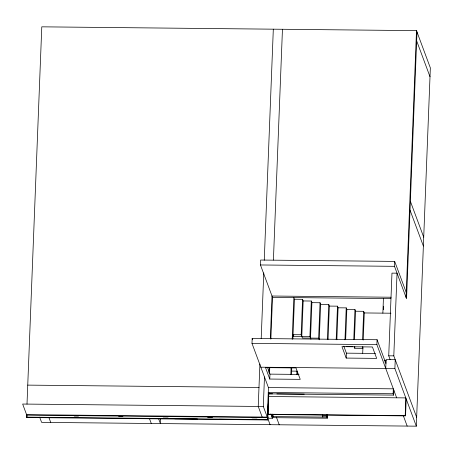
<?xml version="1.0" encoding="UTF-8"?>
<svg xmlns="http://www.w3.org/2000/svg" width="453" height="453" viewBox="0 0 453 453"><rect width="100%" height="100%" fill="white"/><g stroke="black" fill="none" stroke-linecap="round" stroke-linejoin="round"><path stroke-width="0.68" d="M27.004 404.104L41.784 26.829L416.5 30.634L430.35 67.882L416.313 426.171L41.602 422.366L39.66 417.151M267.598 418L267.519 419.971L26.852 417.524L26.778 415.146L22.65 404.048L263.318 406.494L270.084 424.688M26.852 417.524L26.931 415.554M160.605 418.651L160.413 423.572L158.686 418.934M268.289 392.485L268.793 393.85L393.634 395.118L393.13 393.753L393.323 388.833L268.419 387.564L251.987 343.374L252.179 338.453L377.083 339.722L385.939 363.544M270.877 339.082L272.513 297.383L260.452 264.965L260.645 260.039L394.688 261.404L406.239 292.462M259.903 364.07L258.238 406.443L262.185 417.043M261.194 338.612L263.765 272.91M264.263 260.198L273.318 29.179M263.318 406.494L264.473 376.964M267.259 417.094L268.482 387.564M268.991 372.932L269.207 367.389M270.328 338.804L272.004 296.024L391.103 297.23M273.414 260.05L282.457 29.269M267.519 419.971L267.446 417.592L26.778 415.146M267.955 410.027L268.204 403.697M268.397 398.776L268.504 395.967L268.114 414.501L405.209 415.888L405.526 413.481L405.628 413.753L406.205 398.985M268.85 392.445L267.831 418.459M269.524 373.708L269.773 367.349M269.773 379.048L265.526 367.626L295.99 367.938L300.237 379.354L269.773 379.048L269.965 374.127L267.61 367.779M272.026 417.185L272.134 414.421M267.423 415.695L268.369 418.232L272.429 418.272L272.593 414.133M327.423 414.772L327.287 418.215L273.47 417.666L273.063 416.579L273.148 414.484M290.82 374.631L291.098 367.564M292.202 339.297L293.838 297.604L294.444 299.235L292.887 338.901M291.505 374.161L291.755 367.813M310.922 339.184L309.909 336.466L293.663 336.302L293.714 334.909M296.783 374.427L296.908 371.149L291.494 371.092M297.44 374.744L297.513 372.779L296.908 371.149M319.042 339.263L318.64 338.176L302.394 338.012L301.177 334.75L302.564 299.314L294.444 299.235M301.783 336.381L303.176 300.945L302.564 299.314M309.909 336.466L311.296 301.03L303.176 300.945M310.515 338.097L311.902 302.661L311.296 301.03M318.64 338.176L320.028 302.746L311.902 302.661M319.246 339.812L320.633 304.376L320.028 302.746M322.825 417.088L322.383 414.688M327.394 339.195L328.759 304.456L320.633 304.376M328.057 339.439L329.365 306.086L328.759 304.456M327.287 418.215L326.885 417.128L326.975 414.727M336.183 339.524L337.491 306.171L329.365 306.086M336.845 339.761L338.097 307.802L337.491 306.171M344.965 339.846L346.217 307.881L338.097 307.802M345.656 339.393L346.828 309.512L346.217 307.881M346.205 358.08L341.964 346.658L372.428 346.97L376.675 358.385L346.205 358.08L346.403 353.153L343.804 346.177M353.782 339.473L354.948 309.597L346.828 309.512M354.439 339.716L355.554 311.228L354.948 309.597M362.292 346.749L362.898 348.38L354.773 348.295L354.829 346.907M362.564 339.801L363.68 311.313L355.554 311.228M362.706 353.244L362.955 346.987M363.227 340.039L364.286 312.944L363.68 311.313M396.658 397.808L376.89 344.642L377.083 339.722M382.859 313.142L383.436 298.38M383.329 309.739L383.465 306.222M385.746 368.465L386.092 359.608L395.231 359.699L394.886 368.555L416.313 426.171M390.158 359.648L388.731 355.809L391.97 273.125L397.043 273.176L393.804 355.86L416.658 417.315M417.003 31.993L406.556 298.748L394.495 266.324L394.688 261.404M393.634 395.118L393.827 390.197M406.047 297.383L416.5 30.634M405.209 415.888L405.797 397.898L268.708 396.511M260.452 264.965L394.495 266.324M272.513 297.383L390.922 298.589M364.286 312.944L390.945 313.216M301.177 334.75L293.057 334.671L293.663 336.302M251.987 343.374L376.89 344.642M346.047 346.579L352.813 346.653M346.403 353.153L375.48 353.453M388.731 355.809L393.804 355.86M384.184 360.412L386.29 360.429M384.79 362.043L386.194 362.055M260.843 367.196L394.886 368.555M269.965 374.127L299.048 374.421M27.752 385.118L259.093 387.468M268.227 392.485L393.13 393.753M268.403 393.799L272.621 393.838M276.84 393.884L304.257 394.161M268.017 414.229L405.107 415.616M322.864 415.979L326.93 416.018L326.449 414.727M273.063 416.579L326.885 417.128M26.591 414.648L267.327 417.094M74.218 416.035L78.454 416.08M118.68 416.488L122.916 416.534M163.142 416.941L168.086 416.992M207.61 417.389L212.548 417.44M252.072 417.842L257.01 417.893M26.699 417.117L267.366 419.557M174.756 418.799L197.4 419.025M219.331 419.252L241.976 419.478M263.912 419.705L268.153 419.744M416.658 40.855L430.005 76.738M410.373 201.296L423.719 237.185M410.027 210.158L423.368 246.041M403.295 415.639L407.173 426.08M354.167 346.664L354.773 348.295M252.179 338.453L252.666 339.778M276.375 417.122L279.224 424.784M270.826 413.957L272.429 418.272M149.331 418.261L151.274 423.481M48.799 417.241L50.742 422.462"/></g></svg>
